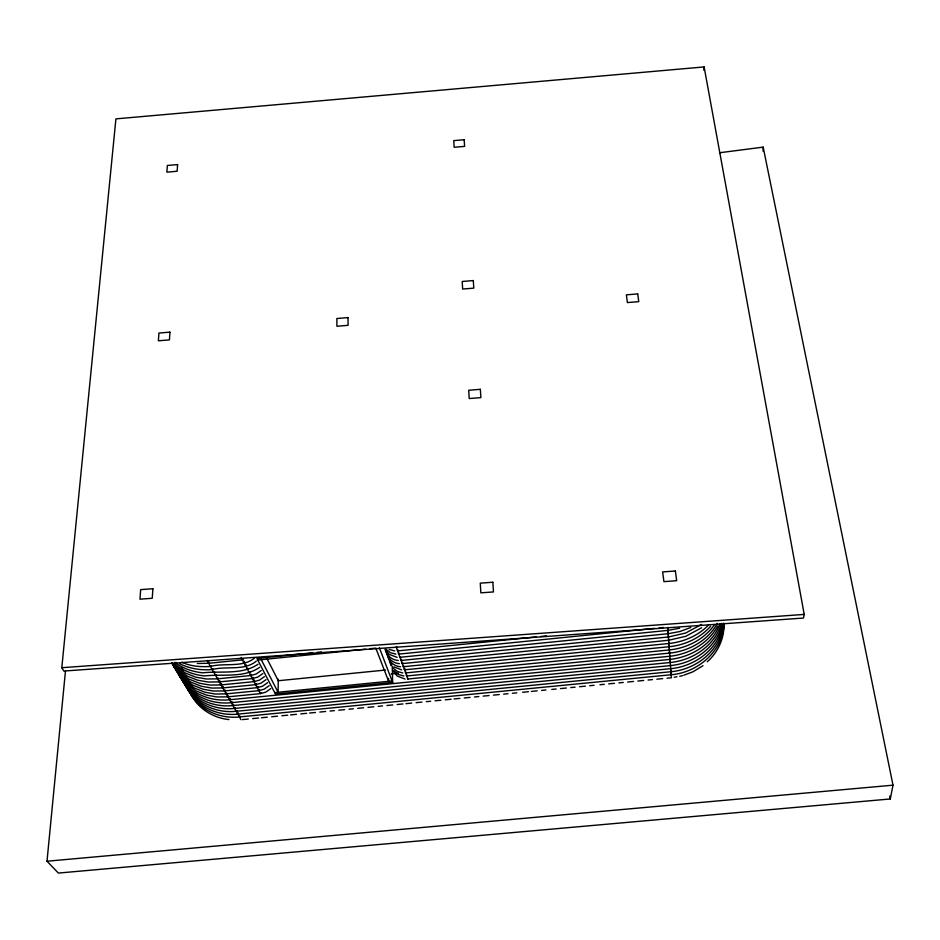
<?xml version="1.0" encoding="UTF-8"?>
<svg xmlns="http://www.w3.org/2000/svg" width="940" height="940" viewBox="0 0 940 940"><rect width="100%" height="100%" fill="white"/><g stroke="black" fill="none" stroke-linecap="round" stroke-linejoin="round"><path stroke-width="1.41" d="M278.076 692.251L278.299 679.127M763.092 151.258L763.174 147.133L719.5 152.762M386.27 649.81C385.858 657.036 392.38 663.252 399.382 663.652M388.631 656.108L389.783 661.948L391.863 664.921M670.091 659.398L669.75 655.544M703.895 70.288L704.119 66.928L115.914 118.875L61.805 667.706L63.791 671.054L803.489 618.038L804.217 614.419L704.119 66.928M667.036 678.187L671.418 677.764L670.796 670.514M763.174 147.133L893 785.182L890.274 798.965L58.362 873.072L47 861.216L65.448 671.266M724.035 624.83C722.261 651.937 697.374 672.582 671.207 674.744L239.418 716.938C218.421 719.241 195.614 708.396 187.671 688.092M722.977 624.172C718.877 648.976 694.954 666.448 670.761 668.669L236.163 711.298C215.06 713.613 192.113 702.756 184.134 682.346M723.753 623.091C721.474 649.705 696.658 669.527 670.984 671.712L237.797 714.13C216.741 716.433 193.863 705.587 185.909 685.225M722.202 625.241C715.681 647.966 693.556 663.428 670.549 665.591L234.518 708.443C213.368 710.769 190.338 699.912 182.348 679.444M719.97 623.995C712.473 644.452 691.1 657.142 670.102 659.386L231.205 702.685C209.949 705.035 186.778 694.167 178.741 673.581M721.615 623.337C714.905 645.568 692.839 660.303 670.326 662.5L232.862 705.576C211.665 707.914 188.564 697.045 180.55 676.518M717.772 625.934C708.278 643.418 689.361 654.181 669.879 656.249L229.525 699.771C208.727 702.016 185.768 691.817 177.519 671.759M717.408 623.396C707.832 640.598 688.961 651.232 669.644 653.089L407.819 679.021M714.306 624.971C703.99 639.435 686.928 648.189 669.421 649.916L406.714 675.977M708.877 624.665C698.491 635.605 683.85 641.95 668.963 643.489L404.47 669.832M710.628 626.263C700.089 638.072 684.849 645.145 669.186 646.72L405.598 672.923M707.244 661.784C717.96 652.442 724.576 637.978 723.882 623.702M267.618 682.663L262.601 686.188L257.196 687.669L224.437 690.935L213.521 691.053L203.099 689.232L192.817 685.178L183.288 678.598L176.274 670.796L171.996 662.759M269.192 685.659L264.187 689.173L258.805 690.653L226.141 693.896L215.26 694.014L204.873 692.204L194.627 688.139L185.121 681.582L178.118 673.792L173.242 664.639M270.743 688.644L265.762 692.145L260.392 693.626L227.844 696.846L216.999 696.963L206.636 695.142L196.413 691.1L186.942 684.555L179.963 676.777L175.698 668.775M261.25 670.467L256.162 674.027L250.686 675.531L217.481 678.856L206.424 678.997L195.873 677.176L185.474 673.087L175.827 666.46L173.183 663.499M262.859 673.545L257.783 677.094L252.331 678.598L219.243 681.911L208.222 682.041L197.706 680.219L187.33 676.142L177.719 669.527L172.42 663.628M264.457 676.612L259.405 680.149L253.964 681.641L220.982 684.931L209.996 685.06L199.515 683.251L189.175 679.173L179.587 672.57L172.537 664.733M266.043 679.644L261.003 683.168L255.586 684.673L222.709 687.939L211.758 688.068L201.313 686.247L190.996 682.182L181.444 675.59L174.417 667.764L171.961 663.17M256.35 661.102C244.224 671.242 226.376 665.708 212.146 669.586C201.054 670.525 189.868 668.728 179.834 663.816M257.995 664.239C242.367 675.049 220.912 670.796 202.805 672.84C192.853 671.736 182.9 668.716 175.016 662.348M259.628 667.365C244.047 678.139 222.662 673.898 204.626 675.931C193.699 674.897 183.194 670.902 174.675 663.922M254.705 657.93C242.52 668.093 224.625 662.559 210.337 666.46C200.702 667.024 190.726 666.425 181.878 662.218M701.522 624.43L685.624 633.031L668.493 636.979L402.203 663.616M701.639 627.744L685.789 636.309L668.728 640.246L403.342 666.73M703.014 665.696L692.909 671.818L683.791 675.226M690.794 627.474L679.867 631.527L668.258 633.689L401.063 660.468M679.667 628.202L668.023 630.376L399.899 657.295M674.18 677.246L676.953 676.73M679.714 676.224L682.487 675.707M242.273 659.892L208.527 663.299L197.283 663.452M312.726 652.807L256.925 658.447L275.455 694.073L392.662 682.475L392.262 666.401M317.074 652.36L321.433 651.925M257.748 660.045L365.66 649.141M370.007 648.694L375.812 648.107L389.231 682.816M397.573 650.903L536.199 636.92M540.582 636.486L546.422 635.898M398.736 654.111L654.686 628.355M659.058 627.92L663.417 627.485M385.482 670.044L278.275 680.736L266.69 658M391.111 673.98L398.419 673.263M274.68 692.592L392.086 680.971M242.485 719.593L248.313 719.03M252.696 718.595L258.535 718.031M261.449 717.749L267.289 717.173M271.66 716.75L277.5 716.174M281.871 715.751L287.711 715.187M290.625 714.894L296.464 714.33M300.835 713.907L306.675 713.331M309.589 713.049L315.429 712.485M319.812 712.05L325.639 711.486M330.022 711.051L334.393 710.628M338.776 710.205L344.616 709.63M348.987 709.207L353.37 708.784M357.74 708.349L363.58 707.785M367.951 707.362L373.791 706.786M378.162 706.363L382.545 705.928M386.916 705.505L392.755 704.941M397.138 704.507L402.966 703.943M405.892 703.661L411.72 703.085M416.103 702.662L421.931 702.086M426.314 701.663L430.685 701.24M435.067 700.805L440.907 700.241M445.278 699.818L451.118 699.243M454.032 698.961L459.872 698.397M464.243 697.962L470.082 697.398M474.453 696.963L478.836 696.54M483.207 696.117L489.047 695.541M493.43 695.118L499.257 694.554M503.64 694.12L508.011 693.697M512.394 693.274L516.765 692.839M522.605 692.275L528.445 691.699M531.359 691.417L537.198 690.853M541.569 690.418L545.952 689.995M551.78 689.431L556.163 688.996M560.534 688.573L566.374 688.01M570.745 687.575L575.127 687.152M579.498 686.729L585.338 686.153M589.721 685.73L594.092 685.295M599.932 684.731L604.303 684.308M608.685 683.874L614.513 683.309M618.896 682.886L623.267 682.452M627.65 682.029L633.49 681.453M637.861 681.03L643.7 680.466M648.071 680.031L652.454 679.608M656.825 679.185L662.665 678.61M47 861.216L893 785.182M61.805 667.706L804.217 614.419M394.706 650.938L389.16 649.458M395.893 654.146L390.359 652.677L385.917 649.164M397.068 657.342L389.113 654.334L385.024 649.34M398.231 660.503C392.332 660.115 386.857 655.838 385.365 650.081M400.534 666.777C393.813 666.366 387.597 660.691 387.421 653.817M401.674 669.879L393.825 666.883M402.802 672.958L397.373 671.489L393.014 668.011M403.93 676.013L398.525 674.556L393.602 670.49M405.046 679.056L397.279 676.083L393.272 671.184M228.996 719.57C211.958 717.902 195.837 707.091 189.422 690.935M181.549 667.541L183.053 670.009M260.439 658.094L278.839 693.743M379.372 647.754L392.662 682.475M390.1 662.618L390.958 665.05M670.056 659.281L669.914 658.435M889.698 796.086L890.274 798.965M670.432 665.156L669.973 658.682M181.526 672.3L181.679 673.134M667.87 629.741L668.011 630.399L667.764 627.356M668.011 631.974L668.246 633.713L667.835 629.166M668.34 636.333L668.481 637.003L668.129 632.996M668.575 639.6L668.716 640.269L668.305 635.769M668.81 642.843L668.951 643.512L668.599 639.553M669.045 646.062L669.186 646.732L668.775 642.29M669.233 648.976L669.409 649.939L669.01 645.51M669.727 655.58L669.868 656.273L669.468 651.89M669.456 652.16L669.633 653.112L669.292 649.211M670.138 661.548L670.314 662.512L670.243 661.243M670.796 670.761L670.972 671.724L670.42 664.886M671.019 673.792L671.195 674.755L671.125 673.522M390.934 663.147L391.263 665.708M388.584 678.386L388.655 681.312M209.197 662.618A5.041 1.222 85.3 0 1 207.282 660.397M242.896 659.198A5.053 1.128 85.1 0 1 241.192 657.424M396.727 647.002A5.076 0.681 84.5 0 1 396.093 647.143M211.007 665.767A5.029 1.222 85.3 0 1 208.88 662.077M244.659 662.089A5.029 1.128 85.2 0 1 242.602 658.658M397.937 649.951A5.064 0.681 84.5 0 1 396.586 646.955M212.804 668.892A5.005 1.21 85.3 0 1 210.76 665.732M246.351 665.238A5.017 1.116 85.2 0 1 245.234 665.708A5.017 1.116 85.2 0 1 244.247 661.325M399.077 653.441A5.053 0.67 84.5 0 1 397.761 650.186M214.59 672.006A4.994 1.199 85.4 0 1 212.558 668.869M247.949 668.645A5.005 1.105 85.2 0 1 245.986 664.98M400.24 656.625A5.029 0.67 84.5 0 1 398.877 652.889M216.364 675.096A4.97 1.199 85.4 0 1 214.344 671.971M249.617 671.748A4.982 1.105 85.2 0 1 247.667 668.117M401.415 659.504A5.017 0.658 84.5 0 1 400.099 656.59M218.127 678.151A4.958 1.187 85.4 0 1 216.118 675.061M251.344 674.556A4.97 1.093 85.2 0 1 249.394 671.724M402.555 662.653A5.005 0.658 84.5 0 1 401.192 659.245M219.96 680.924A4.947 1.175 85.4 0 1 217.892 678.128M252.907 677.893A4.958 1.081 85.3 0 1 250.992 674.309M403.671 666.049A4.982 0.658 84.5 0 1 402.332 662.394M221.617 684.226A4.935 1.163 85.4 0 1 219.643 681.183M254.54 680.936A4.935 1.081 85.3 0 1 252.625 677.376M404.823 668.869A4.97 0.646 84.5 0 1 403.53 666.014M223.344 687.234A4.912 1.163 85.5 0 1 221.323 683.709M256.162 683.956A4.923 1.069 85.3 0 1 254.211 679.914M405.916 672.229A4.958 0.646 84.5 0 1 404.599 668.622M225.059 690.218A4.9 1.151 85.5 0 1 223.05 686.717M257.842 686.682A4.912 1.058 85.3 0 1 255.939 683.944M407.032 675.284A4.935 0.635 84.6 0 1 405.786 672.206M226.763 693.18A4.888 1.14 85.5 0 1 224.825 690.195M259.44 689.666A4.888 1.058 85.3 0 1 257.49 686.447M408.136 678.327A4.923 0.635 84.6 0 1 406.891 675.261M228.455 696.129A4.864 1.14 85.5 0 1 226.528 693.168M261.026 692.627A4.876 1.046 85.3 0 1 259.099 689.431M230.206 698.773A4.853 1.128 85.5 0 1 228.22 696.105M231.875 701.675A4.841 1.116 85.5 0 1 229.912 699.043M233.543 704.565A4.829 1.116 85.6 0 1 231.581 701.945M235.118 707.714A4.806 1.105 85.6 0 1 233.179 704.354M236.751 710.558A4.794 1.093 85.6 0 1 234.894 707.702M238.372 713.389A4.782 1.093 85.6 0 1 236.528 710.558M239.994 716.198A4.77 1.081 85.6 0 1 238.102 712.908M240.91 719.688A4.759 1.081 85.6 0 1 239.77 716.198M196.777 695.189A53.416 45.708 -31 0 1 195.614 693.156M152.891 588.722L152.257 598.275L139.978 599.18L140.659 589.627L152.891 588.722M169.952 332.137L169.435 339.892L158.367 340.797L158.919 333.042L169.952 332.137M177.601 164.582L177.143 171.256L166.874 172.149L167.367 165.475L177.601 164.582M464.184 139.719L453.762 140.624L454.161 147.286L464.607 146.382L464.184 139.719M473.302 280.567L462.198 281.483L462.656 289.05L473.795 288.134L473.302 280.567M348.012 317.591L336.861 318.507L336.908 326.251L348.082 325.334L348.012 317.591M637.708 293.914L626.369 294.843L627.38 302.574L638.765 301.658L637.708 293.914M480.352 389.325L468.719 390.241L469.213 398.548L480.88 397.62L480.352 389.325M492.842 582.236L480.27 583.153L480.845 592.846L493.465 591.93L492.842 582.236M675.366 570.991L662.641 571.931L663.922 581.637L676.694 580.709L675.366 570.991"/></g></svg>
